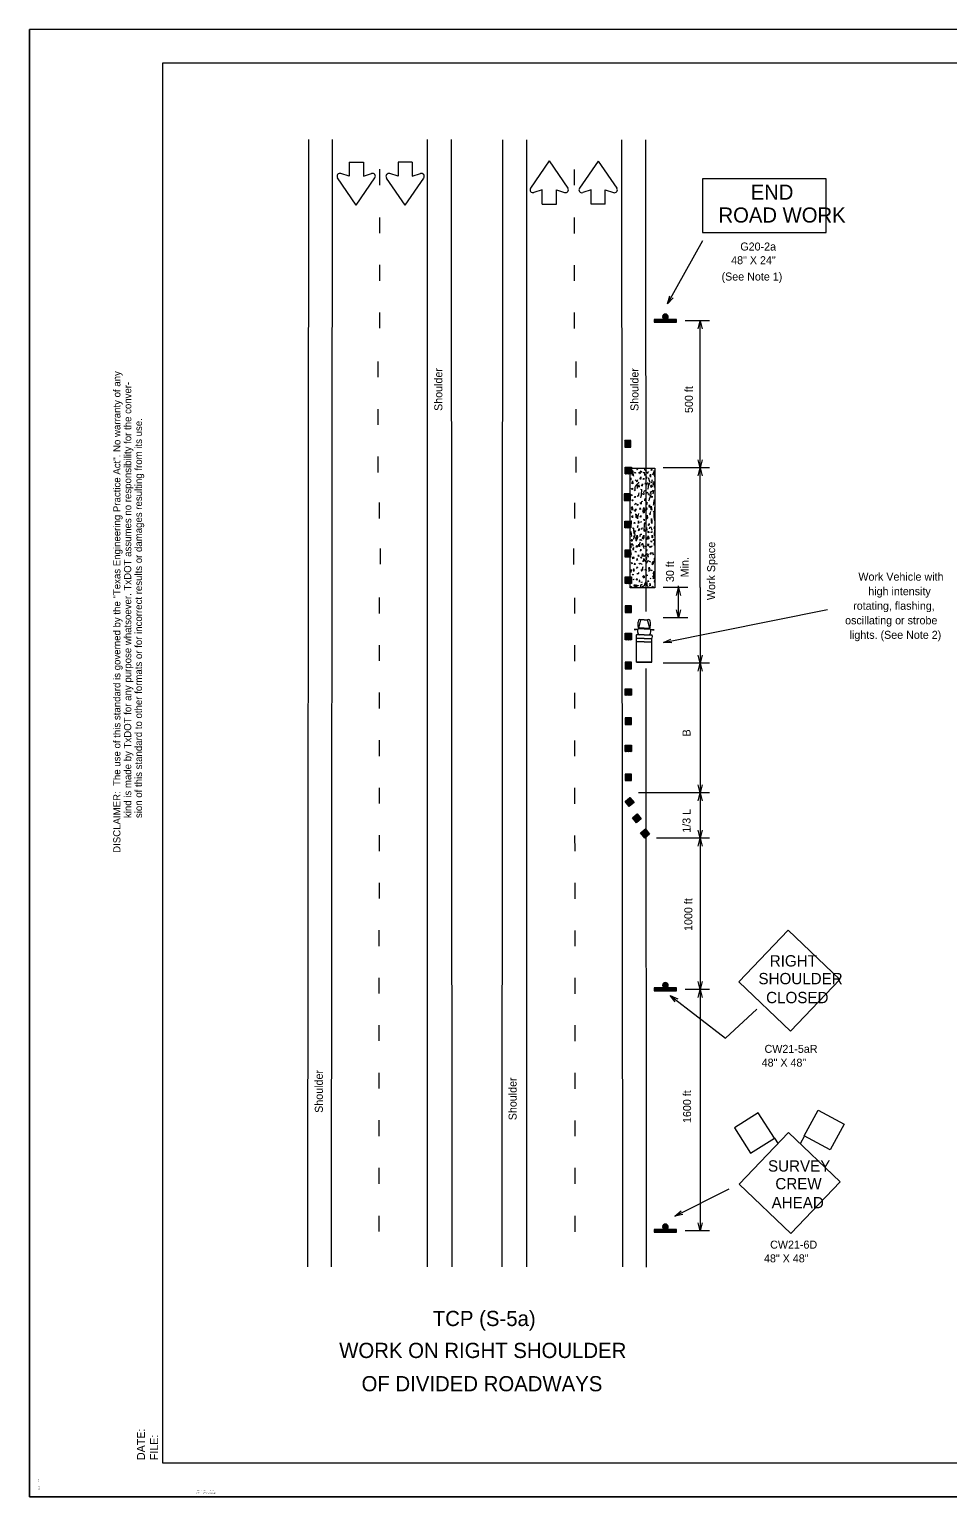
# Model space of a CAD drawing. Extents: x 0 to 29242, y 0 to 23092.
# Drawn here: x 0.23 to 14.03, y 0.24 to 22.24 of the extents above; entities that cross this region are included whole.
import ezdxf

# ---------------------------------------------------------------- set-up
doc = ezdxf.new("R2010")
doc.units = 0
for name, color, linetype in [('D_BATCH_PLOT', 7, 'Continuous'), ('D_SHEET_NUM_CODE', 7, 'Continuous'), ('D_SHEET_TXT_SUB_CODE', 7, 'Continuous'), ('Level 1', 7, 'Continuous')]:
    doc.layers.add(name, color=color, linetype=linetype)

msp = doc.modelspace()

# ---------------------------------------------------------------- linework, layer by layer
at = {"layer": 'D_BATCH_PLOT'}
msp.add_lwpolyline([(0.228, 0.241), (34.228, 0.241), (34.228, 22.241), (0.228, 22.241)], close=True, dxfattribs=at)
at = {"layer": 'Level 1'}
for p, q in [((0.228, 0.241), (0.228, 22.241)), ((34.228, 22.241), (0.228, 22.241)), ((4.399, 3.689), (4.413, 20.59)), ((4.755, 3.688), (4.769, 20.589)), ((6.195, 3.688), (6.195, 20.589)), ((6.565, 3.686), (6.551, 20.588)), ((7.31, 3.686), (7.324, 20.587)), ((7.68, 3.686), (7.68, 20.587)), ((9.12, 3.686), (9.106, 20.587)), ((9.468, 13.515), (9.462, 20.586)), ((5.018, 20.252), (5.232, 20.252)), ((5.018, 20.252), (5.018, 20.039)), ((5.232, 20.252), (5.232, 20.039)), ((5.965, 20.251), (5.751, 20.251)), ((5.751, 20.251), (5.751, 20.038)), ((5.965, 20.251), (5.965, 20.038)), ((8.017, 20.268), (7.737, 19.86)), ((8.017, 20.268), (8.297, 19.86)), ((8.75, 20.267), (8.47, 19.859)), ((8.75, 20.267), (9.029, 19.859)), ((5.018, 20.039), (4.894, 20.079)), ((5.232, 20.039), (5.356, 20.079)), ((5.751, 20.038), (5.627, 20.078)), ((5.965, 20.038), (6.089, 20.078)), ((5.125, 19.606), (4.845, 20.014)), ((5.125, 19.606), (5.405, 20.014)), ((5.858, 19.604), (5.578, 20.012)), ((5.858, 19.604), (6.138, 20.012)), ((7.91, 19.835), (7.786, 19.795)), ((7.91, 19.622), (7.91, 19.835)), ((8.124, 19.622), (8.124, 19.835)), ((8.124, 19.835), (8.248, 19.795)), ((8.643, 19.833), (8.519, 19.793)), ((8.643, 19.62), (8.643, 19.833)), ((8.857, 19.833), (8.98, 19.793)), ((8.857, 19.62), (8.857, 19.833)), ((7.91, 19.622), (8.124, 19.622)), ((8.857, 19.62), (8.643, 19.62)), ((9.791, 18.128), (10.318, 19.073)), ((9.747, 17.891), (9.589, 17.891)), ((9.589, 17.891), (9.589, 17.849)), ((9.589, 17.849), (9.923, 17.849)), ((9.923, 17.891), (9.768, 17.891)), ((9.923, 17.849), (9.923, 17.891)), ((10.42, 17.869), (10.054, 17.869)), ((10.248, 17.749), (10.278, 17.869)), ((10.278, 17.869), (10.308, 17.749)), ((10.278, 15.666), (10.278, 17.869)), ((9.197, 16.025), (9.21, 16.025)), ((9.206, 15.627), (9.218, 15.627)), ((10.419, 15.666), (9.723, 15.666)), ((10.278, 15.666), (10.248, 15.786)), ((10.248, 15.546), (10.278, 15.666)), ((10.308, 15.786), (10.278, 15.666)), ((10.278, 15.666), (10.308, 15.546)), ((10.278, 13.875), (10.278, 15.666)), ((9.189, 15.226), (9.201, 15.226)), ((9.197, 14.819), (9.21, 14.819)), ((9.197, 14.382), (9.21, 14.382)), ((9.206, 13.984), (9.218, 13.984)), ((10.096, 13.875), (9.723, 13.875)), ((9.925, 13.755), (9.955, 13.875)), ((9.955, 13.418), (9.955, 13.896)), ((9.955, 13.875), (9.985, 13.755)), ((10.278, 13.875), (10.278, 4.225)), ((9.206, 13.547), (9.218, 13.547)), ((9.728, 13.046), (12.188, 13.545)), ((9.955, 13.418), (9.925, 13.538)), ((9.985, 13.538), (9.955, 13.418)), ((9.346, 13.245), (9.29, 13.245)), ((9.346, 13.242), (9.29, 13.242)), ((9.319, 13.237), (9.29, 13.237)), ((9.357, 13.263), (9.391, 13.387)), ((9.44, 13.263), (9.357, 13.263)), ((9.44, 13.255), (9.357, 13.255)), ((9.44, 13.387), (9.391, 13.387)), ((9.44, 13.387), (9.489, 13.387)), ((9.44, 13.263), (9.523, 13.263)), ((9.44, 13.255), (9.523, 13.255)), ((9.523, 13.263), (9.489, 13.387)), ((9.535, 13.245), (9.59, 13.245)), ((9.535, 13.242), (9.59, 13.242)), ((9.562, 13.237), (9.59, 13.237)), ((10.096, 13.418), (9.723, 13.418)), ((9.206, 13.141), (9.218, 13.14)), ((9.44, 13.164), (9.325, 13.164)), ((9.325, 12.754), (9.325, 13.109)), ((9.44, 13.109), (9.325, 13.109)), ((9.44, 13.06), (9.325, 13.06)), ((9.44, 13.164), (9.555, 13.164)), ((9.44, 13.109), (9.555, 13.109)), ((9.44, 13.06), (9.555, 13.06)), ((9.555, 12.754), (9.555, 13.109)), ((10.278, 12.739), (10.248, 12.859)), ((10.308, 12.859), (10.278, 12.739)), ((9.206, 12.704), (9.218, 12.704)), ((9.555, 12.754), (9.325, 12.754)), ((9.325, 12.754), (9.555, 12.754)), ((9.476, 3.684), (9.469, 12.656)), ((10.419, 12.739), (9.723, 12.739)), ((10.248, 12.619), (10.278, 12.739)), ((10.278, 12.739), (10.308, 12.619)), ((9.206, 12.306), (9.218, 12.306)), ((9.206, 11.869), (9.218, 11.869)), ((9.206, 11.462), (9.218, 11.462)), ((9.206, 11.026), (9.218, 11.026)), ((10.419, 10.795), (9.354, 10.795)), ((10.278, 10.795), (10.248, 10.915)), ((10.248, 10.675), (10.278, 10.795)), ((10.308, 10.915), (10.278, 10.795)), ((10.278, 10.795), (10.308, 10.675)), ((9.219, 10.653), (9.21, 10.645)), ((9.327, 10.407), (9.318, 10.4)), ((9.452, 10.182), (9.442, 10.174)), ((10.278, 10.112), (10.248, 10.232)), ((10.308, 10.232), (10.278, 10.112)), ((10.419, 10.112), (9.626, 10.112)), ((10.248, 9.992), (10.278, 10.112)), ((10.278, 10.112), (10.308, 9.992)), ((10.278, 7.846), (10.248, 7.966)), ((10.308, 7.966), (10.278, 7.846)), ((9.746, 7.868), (9.588, 7.868)), ((9.588, 7.868), (9.588, 7.826)), ((9.588, 7.826), (9.922, 7.826)), ((9.922, 7.868), (9.768, 7.868)), ((9.829, 7.755), (10.657, 7.115)), ((9.922, 7.826), (9.922, 7.868)), ((10.419, 7.846), (10.053, 7.846)), ((10.248, 7.726), (10.278, 7.846)), ((10.278, 7.846), (10.308, 7.726)), ((10.657, 7.115), (11.128, 7.548)), ((11.39, 5.618), (11.448, 5.532)), ((11.841, 5.651), (11.775, 5.529)), ((9.898, 4.448), (10.713, 4.855)), ((9.746, 4.247), (9.588, 4.247)), ((9.588, 4.247), (9.588, 4.205)), ((9.588, 4.205), (9.922, 4.205)), ((9.922, 4.247), (9.768, 4.247)), ((9.922, 4.205), (9.922, 4.247)), ((10.419, 4.225), (10.053, 4.225)), ((10.278, 4.225), (10.248, 4.345)), ((10.308, 4.345), (10.278, 4.225)), ((34.228, 0.241), (0.228, 0.241))]:
    msp.add_line(p, q, dxfattribs=at)
for points in [[(2.228, 21.741), (33.728, 21.741), (33.728, 0.741), (2.228, 0.741)], [(10.312, 20), (10.312, 19.197), (12.164, 19.197), (12.164, 20)], [(9.148, 15.976), (9.241, 15.976), (9.241, 16.075), (9.148, 16.075)], [(9.157, 15.676), (9.25, 15.676), (9.25, 15.577), (9.157, 15.577)], [(9.231, 13.869), (9.231, 15.66), (9.601, 15.66), (9.601, 13.869)], [(9.14, 15.177), (9.233, 15.177), (9.233, 15.276), (9.14, 15.276)], [(9.148, 14.868), (9.241, 14.868), (9.241, 14.769), (9.148, 14.769)], [(9.148, 14.333), (9.241, 14.333), (9.241, 14.432), (9.148, 14.432)], [(9.157, 14.033), (9.25, 14.033), (9.25, 13.934), (9.157, 13.934)], [(9.157, 13.498), (9.25, 13.498), (9.25, 13.597), (9.157, 13.597)], [(9.157, 13.189), (9.25, 13.189), (9.25, 13.09), (9.157, 13.09)], [(9.157, 12.655), (9.25, 12.655), (9.25, 12.754), (9.157, 12.754)], [(9.157, 12.355), (9.25, 12.355), (9.25, 12.256), (9.157, 12.256)], [(9.157, 11.82), (9.25, 11.82), (9.25, 11.919), (9.157, 11.919)], [(9.157, 11.511), (9.25, 11.511), (9.25, 11.412), (9.157, 11.412)], [(9.157, 10.977), (9.25, 10.977), (9.25, 11.076), (9.157, 11.076)], [(9.288, 10.647), (9.217, 10.587), (9.153, 10.663), (9.225, 10.723)], [(9.396, 10.402), (9.325, 10.342), (9.262, 10.418), (9.333, 10.477)], [(9.521, 10.176), (9.45, 10.116), (9.386, 10.192), (9.457, 10.252)], [(11.631, 7.222), (12.371, 7.996), (11.599, 8.734), (10.859, 7.96)], [(11.032, 5.391), (11.39, 5.618), (11.149, 5.998), (10.791, 5.771)], [(12.226, 5.443), (11.838, 5.652), (12.045, 6.038), (12.434, 5.828)], [(11.636, 4.189), (12.376, 4.963), (11.604, 5.701), (10.864, 4.927)]]:
    msp.add_lwpolyline(points, close=True, dxfattribs=at)
for points in [[(5.479, 19.907), (5.48, 20.145)], [(8.395, 19.905), (8.395, 20.142)], [(5.48, 19.184), (5.48, 19.421)], [(8.395, 19.181), (8.395, 19.419)], [(5.479, 18.471), (5.48, 18.709)], [(8.395, 18.469), (8.395, 18.706)], [(9.876, 18.218), (9.791, 18.128), (9.824, 18.247)], [(5.479, 17.759), (5.479, 17.996)], [(8.396, 17.756), (8.396, 17.994)], [(9.655, 17.849), (9.589, 17.888)], [(9.64, 17.849), (9.589, 17.879)], [(9.625, 17.849), (9.589, 17.87)], [(9.61, 17.849), (9.589, 17.862)], [(9.595, 17.849), (9.589, 17.853)], [(9.67, 17.849), (9.598, 17.891)], [(9.685, 17.849), (9.613, 17.891)], [(9.7, 17.849), (9.628, 17.891)], [(9.715, 17.849), (9.643, 17.891)], [(9.73, 17.849), (9.658, 17.891)], [(9.745, 17.849), (9.673, 17.891)], [(9.76, 17.849), (9.688, 17.891)], [(9.775, 17.849), (9.703, 17.891)], [(9.781, 17.897), (9.716, 17.935)], [(9.774, 17.893), (9.716, 17.926)], [(9.787, 17.902), (9.717, 17.943)], [(9.835, 17.849), (9.718, 17.916)], [(9.79, 17.849), (9.718, 17.891)], [(9.792, 17.908), (9.72, 17.95)], [(9.796, 17.915), (9.724, 17.956)], [(9.82, 17.849), (9.727, 17.903)], [(9.798, 17.922), (9.729, 17.962)], [(9.805, 17.849), (9.733, 17.891)], [(9.799, 17.93), (9.736, 17.967)], [(9.798, 17.939), (9.744, 17.971)], [(9.794, 17.95), (9.755, 17.973)], [(9.85, 17.849), (9.777, 17.891)], [(9.865, 17.849), (9.792, 17.891)], [(9.88, 17.849), (9.807, 17.891)], [(9.894, 17.849), (9.822, 17.891)], [(9.91, 17.849), (9.837, 17.891)], [(9.923, 17.85), (9.852, 17.891)], [(9.923, 17.859), (9.867, 17.891)], [(9.923, 17.868), (9.882, 17.891)], [(9.923, 17.876), (9.897, 17.891)], [(9.923, 17.885), (9.912, 17.891)], [(5.455, 17.024), (5.456, 17.261)], [(8.419, 17.021), (8.419, 17.259)], [(5.455, 16.311), (5.455, 16.549)], [(8.42, 16.309), (8.42, 16.546)], [(9.148, 16.073), (9.152, 16.075)], [(9.148, 16.063), (9.171, 16.075)], [(9.148, 16.052), (9.189, 16.075)], [(9.148, 16.041), (9.208, 16.075)], [(9.148, 16.03), (9.227, 16.075)], [(9.148, 16.019), (9.241, 16.072)], [(9.148, 16.008), (9.241, 16.061)], [(9.148, 15.997), (9.241, 16.05)], [(9.148, 15.986), (9.241, 16.039)], [(9.151, 15.976), (9.241, 16.028)], [(9.17, 15.976), (9.241, 16.017)], [(9.189, 15.976), (9.241, 16.006)], [(9.208, 15.976), (9.241, 15.995)], [(9.227, 15.976), (9.241, 15.984)], [(5.454, 15.599), (5.454, 15.836)], [(8.421, 15.596), (8.42, 15.834)], [(9.157, 15.666), (9.25, 15.613)], [(9.157, 15.655), (9.25, 15.602)], [(9.157, 15.644), (9.25, 15.591)], [(9.157, 15.633), (9.25, 15.58)], [(9.157, 15.623), (9.236, 15.577)], [(9.16, 15.676), (9.25, 15.624)], [(9.178, 15.676), (9.25, 15.635)], [(9.197, 15.676), (9.25, 15.646)], [(9.217, 15.676), (9.25, 15.657)], [(9.232, 15.631), (9.239, 15.622), (9.241, 15.635), (9.241, 15.642), (9.237, 15.637)], [(9.235, 15.676), (9.25, 15.668)], [(9.328, 15.657), (9.328, 15.642), (9.332, 15.642), (9.333, 15.644), (9.335, 15.651), (9.343, 15.649), (9.345, 15.657)], [(9.356, 15.591), (9.37, 15.604), (9.374, 15.586), (9.377, 15.578), (9.386, 15.606), (9.394, 15.624), (9.397, 15.613), (9.401, 15.597)], [(9.441, 15.657), (9.446, 15.637), (9.448, 15.642), (9.455, 15.624), (9.459, 15.631), (9.463, 15.624), (9.472, 15.637)], [(9.542, 15.662), (9.542, 15.642), (9.546, 15.629), (9.551, 15.637), (9.557, 15.635), (9.56, 15.635), (9.563, 15.649)], [(9.569, 15.564), (9.579, 15.591), (9.587, 15.613), (9.59, 15.626), (9.59, 15.557), (9.592, 15.531)], [(9.157, 15.611), (9.217, 15.577)], [(9.157, 15.601), (9.198, 15.577)], [(9.157, 15.59), (9.179, 15.577)], [(9.157, 15.579), (9.16, 15.577)], [(9.231, 15.464), (9.232, 15.475), (9.235, 15.489), (9.235, 15.491), (9.237, 15.515), (9.239, 15.509), (9.239, 15.489), (9.244, 15.504), (9.246, 15.515)], [(9.251, 15.444), (9.262, 15.453), (9.266, 15.471), (9.269, 15.426), (9.257, 15.433), (9.251, 15.437)], [(9.254, 15.571), (9.26, 15.584), (9.26, 15.551)], [(9.282, 15.544), (9.278, 15.56), (9.276, 15.578), (9.276, 15.611), (9.276, 15.617), (9.262, 15.62)], [(9.29, 15.337), (9.296, 15.333), (9.302, 15.324), (9.305, 15.337), (9.305, 15.371), (9.31, 15.393), (9.316, 15.4), (9.352, 15.44), (9.352, 15.437), (9.364, 15.451)], [(9.292, 15.591), (9.303, 15.6), (9.307, 15.586), (9.296, 15.591)], [(9.305, 15.477), (9.314, 15.486), (9.325, 15.464), (9.337, 15.466), (9.343, 15.486)], [(9.33, 15.391), (9.332, 15.411), (9.336, 15.357)], [(9.35, 15.384), (9.359, 15.413), (9.364, 15.384), (9.359, 15.377), (9.352, 15.386)], [(9.381, 15.506), (9.388, 15.531), (9.39, 15.511), (9.383, 15.493), (9.379, 15.504), (9.377, 15.506)], [(9.4, 15.397), (9.413, 15.426), (9.411, 15.393), (9.403, 15.4)], [(9.428, 15.5), (9.433, 15.511), (9.433, 15.493), (9.426, 15.497), (9.426, 15.5)], [(9.43, 15.586), (9.441, 15.604), (9.446, 15.553)], [(9.453, 15.42), (9.458, 15.44), (9.465, 15.417), (9.467, 15.411), (9.474, 15.411), (9.48, 15.426), (9.482, 15.444), (9.494, 15.444), (9.498, 15.413), (9.496, 15.4)], [(9.471, 15.524), (9.475, 15.504), (9.478, 15.526), (9.475, 15.533)], [(9.482, 15.593), (9.485, 15.606), (9.487, 15.591), (9.489, 15.58), (9.498, 15.6), (9.505, 15.606), (9.509, 15.604)], [(9.493, 15.346), (9.498, 15.357), (9.502, 15.377), (9.511, 15.411), (9.52, 15.426), (9.527, 15.446), (9.521, 15.473), (9.509, 15.506), (9.502, 15.517)], [(9.527, 15.546), (9.536, 15.571), (9.534, 15.526), (9.527, 15.546)], [(9.54, 15.386), (9.545, 15.406), (9.551, 15.413), (9.557, 15.386), (9.545, 15.373), (9.542, 15.38)], [(9.547, 15.384), (9.541, 15.393), (9.545, 15.406), (9.551, 15.404), (9.556, 15.391), (9.545, 15.386)], [(9.549, 15.444), (9.559, 15.46), (9.561, 15.477), (9.563, 15.493)], [(9.577, 15.446), (9.584, 15.464), (9.583, 15.413), (9.578, 15.406), (9.576, 15.431), (9.578, 15.44)], [(9.601, 15.435), (9.589, 15.422), (9.587, 15.391), (9.593, 15.375), (9.599, 15.402)], [(9.14, 15.274), (9.143, 15.276)], [(9.14, 15.263), (9.162, 15.276)], [(9.14, 15.252), (9.181, 15.276)], [(9.14, 15.241), (9.2, 15.276)], [(9.14, 15.23), (9.219, 15.276)], [(9.14, 15.219), (9.232, 15.273)], [(9.14, 15.208), (9.232, 15.262)], [(9.14, 15.197), (9.232, 15.251)], [(9.14, 15.186), (9.232, 15.24)], [(9.142, 15.177), (9.232, 15.229)], [(9.161, 15.177), (9.232, 15.218)], [(9.18, 15.177), (9.233, 15.207)], [(9.199, 15.177), (9.233, 15.196)], [(9.218, 15.177), (9.232, 15.185)], [(9.245, 15.251), (9.247, 15.266), (9.251, 15.264), (9.26, 15.246)], [(9.253, 15.357), (9.262, 15.364), (9.264, 15.344), (9.254, 15.344), (9.251, 15.357)], [(9.26, 15.171), (9.266, 15.191), (9.269, 15.173), (9.263, 15.173), (9.26, 15.173)], [(9.296, 15.22), (9.303, 15.24), (9.305, 15.224), (9.296, 15.224)], [(9.339, 15.237), (9.348, 15.257), (9.354, 15.24), (9.359, 15.26), (9.361, 15.271), (9.365, 15.293)], [(9.384, 15.346), (9.399, 15.34), (9.399, 15.313), (9.395, 15.291), (9.395, 15.251), (9.391, 15.237), (9.385, 15.219)], [(9.411, 15.271), (9.421, 15.284), (9.424, 15.273), (9.439, 15.273), (9.438, 15.284), (9.435, 15.3), (9.442, 15.32), (9.462, 15.331)], [(9.456, 15.2), (9.458, 15.213), (9.462, 15.179), (9.449, 15.171), (9.45, 15.191), (9.458, 15.204)], [(9.475, 15.284), (9.48, 15.3), (9.487, 15.297), (9.483, 15.284), (9.477, 15.291)], [(9.501, 15.266), (9.507, 15.28), (9.515, 15.253)], [(9.507, 15.173), (9.51, 15.173), (9.52, 15.193), (9.521, 15.2), (9.532, 15.239), (9.54, 15.251), (9.542, 15.273), (9.536, 15.306), (9.549, 15.311), (9.566, 15.32), (9.576, 15.333)], [(9.549, 15.226), (9.558, 15.24), (9.561, 15.224), (9.551, 15.226)], [(9.57, 15.277), (9.577, 15.291), (9.581, 15.313), (9.59, 15.333)], [(9.574, 15.111), (9.578, 15.106), (9.586, 15.126), (9.586, 15.144), (9.59, 15.171), (9.593, 15.191)], [(5.476, 14.909), (5.476, 15.146)], [(8.399, 14.906), (8.398, 15.144)], [(9.232, 15.024), (9.237, 15.01), (9.239, 14.995), (9.242, 15.004), (9.243, 14.997), (9.241, 14.982), (9.237, 14.995), (9.233, 14.997), (9.232, 14.988)], [(9.251, 15.066), (9.26, 15.086), (9.265, 15.059), (9.264, 15.031), (9.249, 15.059)], [(9.253, 15.057), (9.258, 15.066), (9.26, 15.051), (9.258, 15.057), (9.254, 15.059)], [(9.293, 15.113), (9.305, 15.12), (9.309, 15.126), (9.31, 15.131), (9.312, 15.139), (9.314, 15.137), (9.316, 15.12)], [(9.294, 15.026), (9.296, 15.037), (9.299, 15.033), (9.303, 15.017), (9.305, 15.013), (9.314, 15.051), (9.319, 15.033)], [(9.303, 14.97), (9.309, 14.973), (9.317, 14.97), (9.319, 14.959), (9.314, 14.953), (9.314, 14.926), (9.323, 14.919), (9.328, 14.94), (9.34, 14.964)], [(9.335, 15.106), (9.343, 15.124), (9.343, 15.106), (9.339, 15.1), (9.337, 15.111)], [(9.339, 14.944), (9.34, 14.904), (9.358, 14.984)], [(9.375, 15.044), (9.381, 15.066), (9.383, 15.044), (9.375, 15.046)], [(9.379, 15.137), (9.383, 15.146), (9.386, 15.137), (9.391, 15.12), (9.397, 15.133), (9.401, 15.151), (9.406, 15.164), (9.419, 15.166)], [(9.42, 15.011), (9.424, 15.033), (9.435, 15.073), (9.444, 15.031), (9.44, 14.991), (9.42, 14.993)], [(9.43, 15.017), (9.433, 15.033), (9.433, 15.037), (9.437, 15.026), (9.435, 15.006), (9.424, 15.01), (9.43, 15.024)], [(9.465, 15.046), (9.473, 15.071), (9.477, 15.051), (9.468, 15.037)], [(9.468, 15.137), (9.471, 15.133), (9.482, 15.117), (9.485, 15.137), (9.485, 15.153), (9.48, 15.144), (9.474, 15.144), (9.466, 15.146)], [(9.516, 15.097), (9.52, 15.113), (9.521, 15.1), (9.521, 15.073), (9.515, 15.091)], [(9.516, 14.973), (9.52, 14.977), (9.527, 14.964), (9.529, 14.977), (9.536, 14.991), (9.541, 15.011)], [(9.541, 15.057), (9.545, 15.091), (9.551, 15.059), (9.554, 15.033), (9.54, 15.051)], [(9.576, 15.006), (9.584, 15.017), (9.586, 14.993), (9.586, 14.964), (9.586, 14.937), (9.588, 14.904), (9.592, 14.873)], [(9.601, 15.055), (9.598, 15.077), (9.594, 15.062), (9.592, 15.042), (9.592, 15.017), (9.593, 14.988), (9.594, 14.951)], [(9.148, 14.858), (9.241, 14.805)], [(9.148, 14.847), (9.241, 14.794)], [(9.148, 14.836), (9.241, 14.783)], [(9.148, 14.825), (9.241, 14.772)], [(9.148, 14.814), (9.227, 14.769)], [(9.148, 14.803), (9.208, 14.769)], [(9.148, 14.792), (9.189, 14.769)], [(9.148, 14.781), (9.171, 14.769)], [(9.148, 14.77), (9.152, 14.769)], [(9.151, 14.868), (9.241, 14.816)], [(9.17, 14.868), (9.241, 14.827)], [(9.189, 14.868), (9.241, 14.837)], [(9.208, 14.868), (9.241, 14.848)], [(9.227, 14.868), (9.241, 14.859)], [(9.239, 14.83), (9.242, 14.824), (9.245, 14.817), (9.248, 14.826), (9.249, 14.853), (9.249, 14.871), (9.256, 14.871), (9.257, 14.873)], [(9.257, 14.931), (9.262, 14.951), (9.262, 14.917), (9.256, 14.937)], [(9.267, 14.757), (9.272, 14.771), (9.278, 14.759), (9.278, 14.746), (9.28, 14.746), (9.28, 14.733), (9.278, 14.719), (9.287, 14.724), (9.293, 14.731), (9.299, 14.724), (9.312, 14.719)], [(9.291, 14.83), (9.296, 14.853), (9.298, 14.83), (9.292, 14.837)], [(9.335, 14.779), (9.341, 14.771), (9.345, 14.777), (9.349, 14.797), (9.348, 14.804), (9.336, 14.786)], [(9.352, 14.839), (9.355, 14.873), (9.358, 14.839), (9.345, 14.837)], [(9.355, 14.724), (9.362, 14.755), (9.365, 14.728), (9.36, 14.731)], [(9.381, 14.931), (9.388, 14.953), (9.39, 14.926), (9.379, 14.931)], [(9.388, 14.851), (9.392, 14.864), (9.395, 14.851), (9.385, 14.853)], [(9.388, 14.751), (9.401, 14.751), (9.408, 14.751), (9.41, 14.766), (9.415, 14.764)], [(9.429, 14.891), (9.438, 14.897), (9.441, 14.871)], [(9.44, 14.724), (9.448, 14.713), (9.449, 14.737), (9.444, 14.737), (9.441, 14.719), (9.444, 14.826), (9.45, 14.846), (9.453, 14.824), (9.444, 14.826)], [(9.468, 14.751), (9.476, 14.771), (9.478, 14.726), (9.471, 14.751)], [(9.473, 14.919), (9.484, 14.959), (9.489, 14.911), (9.474, 14.899), (9.473, 14.926)], [(9.501, 14.804), (9.507, 14.813), (9.514, 14.83), (9.514, 14.811), (9.504, 14.804), (9.5, 14.813)], [(9.518, 14.751), (9.524, 14.773), (9.527, 14.779), (9.536, 14.786), (9.545, 14.764), (9.548, 14.753), (9.554, 14.739), (9.56, 14.739)], [(9.548, 14.871), (9.55, 14.906), (9.554, 14.873), (9.556, 14.833), (9.547, 14.853), (9.554, 14.879)], [(9.601, 14.799), (9.587, 14.779), (9.585, 14.759), (9.59, 14.764), (9.599, 14.777), (9.597, 14.757), (9.596, 14.737), (9.592, 14.693), (9.59, 14.67), (9.593, 14.657), (9.594, 14.646), (9.596, 14.684), (9.596, 14.699)], [(9.231, 14.47), (9.237, 14.461), (9.239, 14.502), (9.246, 14.47), (9.244, 14.495), (9.241, 14.53), (9.233, 14.497), (9.232, 14.481)], [(9.234, 14.719), (9.24, 14.706), (9.245, 14.673), (9.248, 14.644), (9.246, 14.63)], [(9.251, 14.571), (9.256, 14.597), (9.258, 14.573), (9.251, 14.564)], [(9.254, 14.51), (9.26, 14.53), (9.267, 14.513), (9.267, 14.493)], [(9.278, 14.646), (9.282, 14.626), (9.281, 14.604), (9.281, 14.599), (9.291, 14.619), (9.299, 14.65), (9.311, 14.666)], [(9.285, 14.693), (9.292, 14.711), (9.296, 14.673), (9.285, 14.693)], [(9.314, 14.61), (9.323, 14.639), (9.332, 14.657), (9.341, 14.624), (9.329, 14.59), (9.31, 14.566)], [(9.314, 14.597), (9.32, 14.61), (9.328, 14.637), (9.332, 14.63), (9.334, 14.619), (9.334, 14.613), (9.321, 14.599), (9.318, 14.593), (9.312, 14.586)], [(9.354, 14.488), (9.361, 14.524), (9.367, 14.502), (9.367, 14.484), (9.373, 14.517), (9.374, 14.535), (9.385, 14.555)], [(9.372, 14.646), (9.379, 14.639), (9.385, 14.67), (9.397, 14.67), (9.404, 14.67)], [(9.374, 14.579), (9.384, 14.593), (9.395, 14.59), (9.4, 14.579)], [(9.399, 14.506), (9.41, 14.526), (9.415, 14.539), (9.42, 14.517), (9.424, 14.493), (9.428, 14.477), (9.435, 14.457)], [(9.426, 14.639), (9.432, 14.659), (9.435, 14.619), (9.419, 14.597), (9.415, 14.61), (9.428, 14.653)], [(9.422, 14.617), (9.426, 14.633), (9.426, 14.637), (9.428, 14.637), (9.429, 14.626), (9.429, 14.624), (9.426, 14.626)], [(9.495, 14.624), (9.501, 14.646), (9.507, 14.619), (9.51, 14.604), (9.483, 14.593), (9.473, 14.597), (9.491, 14.619)], [(9.487, 14.599), (9.492, 14.613), (9.498, 14.619), (9.498, 14.619), (9.502, 14.617)], [(9.495, 14.51), (9.504, 14.526), (9.503, 14.504), (9.5, 14.49), (9.492, 14.506), (9.493, 14.517)], [(9.498, 14.704), (9.505, 14.717), (9.507, 14.693), (9.498, 14.697), (9.501, 14.717)], [(9.539, 14.557), (9.547, 14.571), (9.55, 14.553), (9.543, 14.559)], [(9.545, 14.693), (9.549, 14.711), (9.557, 14.697)], [(9.557, 14.633), (9.561, 14.657), (9.563, 14.639), (9.563, 14.619), (9.55, 14.63)], [(9.574, 14.579), (9.583, 14.599), (9.588, 14.573), (9.592, 14.571), (9.593, 14.539), (9.584, 14.533), (9.588, 14.504)], [(5.489, 14.221), (5.489, 14.459)], [(8.386, 14.219), (8.386, 14.456)], [(9.148, 14.43), (9.152, 14.432)], [(9.148, 14.42), (9.171, 14.432)], [(9.148, 14.409), (9.189, 14.432)], [(9.148, 14.398), (9.208, 14.432)], [(9.148, 14.387), (9.227, 14.432)], [(9.148, 14.376), (9.241, 14.429)], [(9.148, 14.365), (9.241, 14.418)], [(9.148, 14.354), (9.241, 14.407)], [(9.148, 14.343), (9.241, 14.396)], [(9.151, 14.333), (9.241, 14.385)], [(9.17, 14.333), (9.241, 14.374)], [(9.189, 14.333), (9.241, 14.363)], [(9.208, 14.333), (9.241, 14.352)], [(9.227, 14.333), (9.241, 14.341)], [(9.237, 14.377), (9.242, 14.399), (9.245, 14.366), (9.237, 14.377)], [(9.26, 14.33), (9.264, 14.317), (9.267, 14.304), (9.272, 14.324), (9.275, 14.333), (9.283, 14.319), (9.293, 14.317)], [(9.275, 14.433), (9.276, 14.444), (9.278, 14.437), (9.281, 14.433), (9.283, 14.47), (9.272, 14.464), (9.271, 14.459), (9.271, 14.444), (9.271, 14.439)], [(9.307, 14.404), (9.31, 14.417), (9.323, 14.406)], [(9.32, 14.477), (9.329, 14.506), (9.334, 14.49), (9.334, 14.477), (9.325, 14.477)], [(9.331, 14.277), (9.332, 14.308), (9.336, 14.295), (9.338, 14.281), (9.331, 14.281)], [(9.35, 14.344), (9.355, 14.364), (9.357, 14.337), (9.348, 14.346)], [(9.383, 14.419), (9.39, 14.446), (9.394, 14.426), (9.385, 14.43)], [(9.388, 14.317), (9.393, 14.333), (9.397, 14.31), (9.388, 14.313)], [(9.409, 14.353), (9.413, 14.379), (9.421, 14.377), (9.424, 14.357), (9.413, 14.333), (9.411, 14.344), (9.409, 14.353)], [(9.415, 14.353), (9.417, 14.364), (9.417, 14.357), (9.417, 14.35), (9.412, 14.353)], [(9.419, 14.264), (9.426, 14.277), (9.428, 14.273), (9.435, 14.29), (9.435, 14.306), (9.441, 14.297), (9.444, 14.277), (9.44, 14.264), (9.429, 14.266)], [(9.446, 14.337), (9.453, 14.364), (9.475, 14.366), (9.487, 14.384), (9.496, 14.366), (9.502, 14.364)], [(9.449, 14.486), (9.456, 14.504), (9.465, 14.497), (9.469, 14.484)], [(9.469, 14.299), (9.475, 14.286), (9.48, 14.317), (9.478, 14.319), (9.469, 14.317)], [(9.472, 14.424), (9.477, 14.444), (9.474, 14.415), (9.472, 14.421), (9.472, 14.424)], [(9.492, 14.346), (9.495, 14.357), (9.5, 14.326), (9.5, 14.33), (9.493, 14.344)], [(9.511, 14.484), (9.515, 14.486), (9.522, 14.477), (9.525, 14.473), (9.529, 14.486), (9.531, 14.493), (9.538, 14.486), (9.542, 14.479), (9.549, 14.484), (9.552, 14.497), (9.554, 14.493), (9.556, 14.486)], [(9.53, 14.375), (9.537, 14.397), (9.533, 14.368), (9.527, 14.375)], [(9.558, 14.384), (9.563, 14.397), (9.567, 14.391), (9.57, 14.377), (9.576, 14.364), (9.585, 14.373)], [(9.6, 14.301), (9.596, 14.31), (9.59, 14.297), (9.589, 14.268), (9.59, 14.261), (9.593, 14.268), (9.596, 14.255), (9.599, 14.244)], [(9.236, 14.124), (9.244, 14.144), (9.247, 14.13), (9.239, 14.097), (9.238, 14.11)], [(9.247, 14.237), (9.253, 14.246), (9.26, 14.226), (9.248, 14.239)], [(9.294, 14.126), (9.287, 14.146), (9.28, 14.146), (9.275, 14.137), (9.274, 14.126), (9.283, 14.117), (9.287, 14.119)], [(9.298, 14.237), (9.303, 14.219), (9.291, 14.219), (9.302, 14.239)], [(9.329, 14.159), (9.336, 14.184), (9.341, 14.17), (9.329, 14.166)], [(9.331, 14.084), (9.336, 14.084), (9.346, 14.079), (9.356, 14.084), (9.363, 14.097)], [(9.366, 14.224), (9.373, 14.237), (9.383, 14.233), (9.397, 14.23), (9.408, 14.219)], [(9.392, 14.144), (9.395, 14.139), (9.399, 14.124), (9.406, 14.124), (9.412, 14.153), (9.424, 14.19)], [(9.406, 14.144), (9.417, 14.139), (9.426, 14.146)], [(9.451, 14.137), (9.458, 14.144), (9.468, 14.137), (9.471, 14.13), (9.473, 14.144)], [(9.456, 14.273), (9.465, 14.257), (9.474, 14.239), (9.487, 14.259), (9.496, 14.277), (9.515, 14.266), (9.533, 14.259)], [(9.509, 14.144), (9.515, 14.177), (9.522, 14.126), (9.503, 14.113)], [(9.548, 14.13), (9.549, 14.139), (9.552, 14.124), (9.545, 14.133)], [(9.557, 14.23), (9.561, 14.212), (9.567, 14.23), (9.569, 14.246), (9.574, 14.226), (9.577, 14.226), (9.579, 14.257), (9.567, 14.259), (9.558, 14.246), (9.557, 14.233)], [(9.56, 14.23), (9.568, 14.246), (9.576, 14.25)], [(9.569, 14.09), (9.581, 14.077), (9.584, 14.059), (9.59, 14.093), (9.588, 14.106), (9.579, 14.106), (9.577, 14.104), (9.572, 14.097)], [(9.157, 14.023), (9.25, 13.97)], [(9.157, 14.012), (9.25, 13.959)], [(9.157, 14.001), (9.25, 13.948)], [(9.157, 13.99), (9.25, 13.937)], [(9.157, 13.98), (9.236, 13.934)], [(9.157, 13.968), (9.217, 13.934)], [(9.157, 13.958), (9.198, 13.934)], [(9.157, 13.947), (9.179, 13.934)], [(9.157, 13.936), (9.16, 13.934)], [(9.16, 14.033), (9.25, 13.981)], [(9.178, 14.033), (9.25, 13.992)], [(9.197, 14.033), (9.25, 14.003)], [(9.217, 14.033), (9.25, 14.014)], [(9.235, 14.033), (9.25, 14.025)], [(9.235, 13.89), (9.245, 13.89), (9.249, 13.886), (9.251, 13.884)], [(9.236, 13.999), (9.236, 13.979), (9.246, 13.992), (9.246, 14.024), (9.238, 14.013)], [(9.264, 14.059), (9.273, 14.072), (9.275, 14.064), (9.264, 14.057)], [(9.275, 13.992), (9.282, 13.999), (9.287, 13.992), (9.289, 13.992)], [(9.287, 13.892), (9.292, 13.917), (9.301, 13.89), (9.291, 13.892)], [(9.308, 13.875), (9.311, 13.884), (9.314, 13.908), (9.317, 13.917), (9.324, 13.904), (9.323, 13.897), (9.323, 13.89), (9.328, 13.888), (9.326, 13.877)], [(9.323, 13.992), (9.328, 14.006), (9.334, 13.99), (9.33, 13.977), (9.325, 13.992), (9.326, 13.999)], [(9.341, 13.897), (9.349, 13.906), (9.356, 13.897)], [(9.361, 13.963), (9.37, 13.963), (9.372, 13.97), (9.372, 13.979), (9.366, 13.984), (9.364, 13.979)], [(9.381, 13.87), (9.387, 13.895), (9.391, 13.901), (9.39, 13.904), (9.401, 13.917), (9.416, 13.924)], [(9.393, 13.946), (9.4, 13.959), (9.408, 13.953)], [(9.406, 13.89), (9.422, 13.89), (9.429, 13.904), (9.44, 13.892), (9.446, 13.904), (9.453, 13.939), (9.464, 13.959)], [(9.419, 14.026), (9.426, 14.044), (9.435, 14.052), (9.437, 14.044), (9.438, 14.019), (9.426, 14.019)], [(9.426, 14.03), (9.431, 14.044), (9.435, 14.037), (9.428, 14.032)], [(9.462, 13.897), (9.466, 13.899), (9.471, 13.892)], [(9.474, 14.052), (9.483, 14.064), (9.484, 14.05), (9.475, 14.057)], [(9.5, 13.875), (9.497, 13.884), (9.492, 13.89), (9.486, 13.908), (9.484, 13.93), (9.484, 13.948)], [(9.493, 13.973), (9.501, 13.979), (9.505, 13.959), (9.494, 13.973)], [(9.518, 13.917), (9.527, 13.933), (9.53, 13.897), (9.512, 13.897)], [(9.54, 13.997), (9.536, 14.01), (9.54, 14.017)], [(9.554, 13.884), (9.559, 13.89), (9.567, 13.879), (9.577, 13.892)], [(9.568, 14.026), (9.578, 14.052), (9.581, 14.019), (9.581, 14.004), (9.568, 14.013)], [(9.578, 14.026), (9.575, 14.032), (9.575, 14.026)], [(9.601, 13.977), (9.59, 13.973), (9.588, 13.957), (9.595, 13.953), (9.595, 13.963)], [(5.475, 13.484), (5.475, 13.721)], [(8.4, 13.481), (8.399, 13.719)], [(9.157, 13.596), (9.16, 13.598)], [(9.157, 13.585), (9.179, 13.597)], [(9.157, 13.574), (9.198, 13.597)], [(9.157, 13.563), (9.217, 13.597)], [(9.157, 13.552), (9.236, 13.597)], [(9.157, 13.541), (9.25, 13.594)], [(9.157, 13.53), (9.25, 13.583)], [(9.157, 13.519), (9.25, 13.572)], [(9.157, 13.508), (9.25, 13.561)], [(9.16, 13.498), (9.25, 13.551)], [(9.178, 13.498), (9.25, 13.54)], [(9.197, 13.498), (9.25, 13.529)], [(9.217, 13.498), (9.25, 13.518)], [(9.235, 13.498), (9.25, 13.507)], [(5.475, 12.771), (5.475, 13.009)], [(8.4, 12.769), (8.4, 13.006)], [(9.157, 13.18), (9.25, 13.126)], [(9.157, 13.169), (9.25, 13.115)], [(9.157, 13.158), (9.25, 13.104)], [(9.157, 13.147), (9.25, 13.093)], [(9.157, 13.136), (9.236, 13.09)], [(9.157, 13.125), (9.217, 13.09)], [(9.157, 13.114), (9.198, 13.09)], [(9.157, 13.103), (9.179, 13.09)], [(9.157, 13.092), (9.16, 13.09)], [(9.16, 13.189), (9.25, 13.137)], [(9.178, 13.189), (9.25, 13.148)], [(9.197, 13.189), (9.25, 13.159)], [(9.217, 13.189), (9.25, 13.17)], [(9.235, 13.189), (9.25, 13.181)], [(9.852, 13.041), (9.728, 13.046), (9.84, 13.099)], [(9.157, 12.752), (9.16, 12.754)], [(9.157, 12.741), (9.179, 12.754)], [(9.157, 12.73), (9.198, 12.754)], [(9.157, 12.719), (9.217, 12.754)], [(9.157, 12.708), (9.236, 12.754)], [(9.157, 12.697), (9.25, 12.751)], [(9.157, 12.686), (9.25, 12.74)], [(9.157, 12.676), (9.25, 12.729)], [(9.157, 12.665), (9.25, 12.718)], [(9.16, 12.655), (9.25, 12.707)], [(9.178, 12.655), (9.25, 12.696)], [(9.197, 12.655), (9.25, 12.685)], [(9.217, 12.655), (9.25, 12.674)], [(9.235, 12.655), (9.25, 12.663)], [(9.157, 12.345), (9.25, 12.292)], [(9.157, 12.334), (9.25, 12.281)], [(9.157, 12.323), (9.25, 12.27)], [(9.16, 12.355), (9.25, 12.302)], [(9.178, 12.355), (9.25, 12.313)], [(9.197, 12.355), (9.25, 12.324)], [(9.217, 12.355), (9.25, 12.335)], [(9.235, 12.355), (9.25, 12.346)], [(5.474, 12.059), (5.474, 12.296)], [(8.401, 12.056), (8.401, 12.294)], [(9.157, 12.312), (9.25, 12.259)], [(9.157, 12.301), (9.236, 12.256)], [(9.157, 12.29), (9.217, 12.256)], [(9.157, 12.279), (9.198, 12.256)], [(9.157, 12.268), (9.179, 12.256)], [(9.157, 12.257), (9.16, 12.255)], [(9.157, 11.917), (9.16, 11.919)], [(9.157, 11.907), (9.179, 11.919)], [(9.157, 11.896), (9.198, 11.919)], [(9.157, 11.885), (9.217, 11.919)], [(9.157, 11.874), (9.236, 11.919)], [(9.157, 11.863), (9.25, 11.916)], [(9.157, 11.852), (9.25, 11.905)], [(9.157, 11.841), (9.25, 11.894)], [(9.157, 11.83), (9.25, 11.883)], [(9.16, 11.82), (9.25, 11.872)], [(9.178, 11.82), (9.25, 11.861)], [(9.197, 11.82), (9.25, 11.85)], [(9.217, 11.82), (9.25, 11.839)], [(9.235, 11.82), (9.25, 11.828)], [(5.473, 11.346), (5.474, 11.584)], [(8.401, 11.344), (8.401, 11.581)], [(9.157, 11.502), (9.25, 11.448)], [(9.157, 11.491), (9.25, 11.437)], [(9.157, 11.48), (9.25, 11.426)], [(9.157, 11.469), (9.25, 11.415)], [(9.157, 11.458), (9.236, 11.412)], [(9.157, 11.447), (9.217, 11.412)], [(9.16, 11.511), (9.25, 11.459)], [(9.178, 11.511), (9.25, 11.47)], [(9.197, 11.511), (9.25, 11.481)], [(9.217, 11.511), (9.25, 11.492)], [(9.235, 11.511), (9.25, 11.503)], [(9.157, 11.436), (9.198, 11.412)], [(9.157, 11.425), (9.179, 11.412)], [(9.157, 11.414), (9.16, 11.412)], [(9.157, 11.074), (9.16, 11.076)], [(9.157, 11.063), (9.179, 11.076)], [(9.157, 11.052), (9.198, 11.076)], [(9.157, 11.041), (9.217, 11.076)], [(9.157, 11.03), (9.236, 11.076)], [(9.157, 11.019), (9.25, 11.073)], [(9.157, 11.008), (9.25, 11.062)], [(9.157, 10.997), (9.25, 11.051)], [(9.157, 10.986), (9.25, 11.04)], [(9.16, 10.977), (9.25, 11.029)], [(9.178, 10.977), (9.25, 11.018)], [(9.197, 10.977), (9.25, 11.007)], [(5.473, 10.634), (5.473, 10.871)], [(8.402, 10.631), (8.402, 10.869)], [(9.217, 10.977), (9.25, 10.996)], [(9.235, 10.977), (9.25, 10.985)], [(9.261, 10.68), (9.155, 10.661)], [(9.268, 10.671), (9.162, 10.653)], [(9.254, 10.688), (9.164, 10.672)], [(9.275, 10.663), (9.17, 10.644)], [(9.282, 10.654), (9.177, 10.636)], [(9.247, 10.696), (9.178, 10.684)], [(9.286, 10.645), (9.184, 10.627)], [(9.272, 10.633), (9.191, 10.619)], [(9.24, 10.705), (9.193, 10.696)], [(9.257, 10.621), (9.198, 10.61)], [(9.243, 10.609), (9.205, 10.602)], [(9.233, 10.713), (9.208, 10.709)], [(9.228, 10.597), (9.212, 10.594)], [(9.226, 10.721), (9.222, 10.721)], [(9.369, 10.434), (9.264, 10.415)], [(9.376, 10.426), (9.271, 10.407)], [(9.362, 10.442), (9.272, 10.427)], [(9.383, 10.417), (9.278, 10.399)], [(9.39, 10.409), (9.285, 10.39)], [(9.355, 10.451), (9.287, 10.439)], [(9.394, 10.4), (9.292, 10.382)], [(9.38, 10.388), (9.299, 10.373)], [(9.348, 10.459), (9.301, 10.451)], [(9.365, 10.375), (9.306, 10.365)], [(9.351, 10.363), (9.313, 10.357)], [(9.341, 10.468), (9.316, 10.463)], [(9.336, 10.351), (9.32, 10.348)], [(9.334, 10.476), (9.33, 10.475)], [(5.472, 9.921), (5.472, 10.159)], [(8.403, 9.919), (8.402, 10.156)], [(9.493, 10.209), (9.388, 10.19)], [(9.501, 10.2), (9.395, 10.182)], [(9.486, 10.217), (9.396, 10.201)], [(9.508, 10.192), (9.402, 10.173)], [(9.515, 10.183), (9.409, 10.165)], [(9.479, 10.226), (9.411, 10.213)], [(9.519, 10.174), (9.416, 10.156)], [(9.504, 10.162), (9.423, 10.148)], [(9.472, 10.234), (9.426, 10.226)], [(9.49, 10.15), (9.43, 10.14)], [(9.475, 10.138), (9.437, 10.131)], [(9.465, 10.242), (9.44, 10.238)], [(9.461, 10.126), (9.444, 10.123)], [(9.458, 10.251), (9.454, 10.25)], [(5.472, 9.209), (5.472, 9.446)], [(8.403, 9.206), (8.403, 9.444)], [(5.471, 8.496), (5.471, 8.734)], [(8.404, 8.494), (8.403, 8.731)], [(5.471, 7.784), (5.471, 8.021)], [(8.404, 7.781), (8.404, 8.019)], [(9.792, 7.885), (9.72, 7.927)], [(9.795, 7.892), (9.724, 7.933)], [(9.797, 7.899), (9.729, 7.939)], [(9.798, 7.907), (9.735, 7.944)], [(9.798, 7.916), (9.743, 7.947)], [(9.794, 7.927), (9.755, 7.95)], [(9.655, 7.826), (9.588, 7.864)], [(9.64, 7.826), (9.588, 7.856)], [(9.625, 7.826), (9.588, 7.847)], [(9.61, 7.826), (9.588, 7.838)], [(9.595, 7.826), (9.588, 7.83)], [(9.67, 7.826), (9.597, 7.868)], [(9.685, 7.826), (9.612, 7.868)], [(9.7, 7.826), (9.627, 7.868)], [(9.715, 7.826), (9.642, 7.868)], [(9.729, 7.826), (9.657, 7.868)], [(9.744, 7.826), (9.672, 7.868)], [(9.759, 7.826), (9.687, 7.868)], [(9.774, 7.826), (9.702, 7.868)], [(9.781, 7.874), (9.715, 7.912)], [(9.773, 7.87), (9.715, 7.903)], [(9.787, 7.879), (9.717, 7.92)], [(9.789, 7.826), (9.717, 7.868)], [(9.834, 7.826), (9.718, 7.893)], [(9.819, 7.826), (9.726, 7.88)], [(9.804, 7.826), (9.732, 7.868)], [(9.849, 7.826), (9.777, 7.868)], [(9.864, 7.826), (9.792, 7.868)], [(9.879, 7.826), (9.807, 7.868)], [(9.894, 7.826), (9.822, 7.868)], [(9.906, 7.658), (9.829, 7.755), (9.942, 7.705)], [(9.909, 7.826), (9.837, 7.868)], [(9.922, 7.827), (9.852, 7.868)], [(9.922, 7.836), (9.867, 7.868)], [(9.922, 7.844), (9.882, 7.868)], [(9.922, 7.853), (9.897, 7.868)], [(9.922, 7.862), (9.912, 7.868)], [(5.471, 7.076), (5.471, 7.313)], [(8.404, 7.073), (8.404, 7.311)], [(5.469, 6.359), (5.47, 6.596)], [(8.405, 6.356), (8.405, 6.594)], [(5.469, 5.646), (5.469, 5.884)], [(8.406, 5.644), (8.406, 5.881)], [(5.468, 4.934), (5.468, 5.171)], [(8.407, 4.931), (8.406, 5.169)], [(5.468, 4.215), (5.468, 4.453)], [(8.407, 4.213), (8.407, 4.451)], [(10.019, 4.474), (9.898, 4.448), (9.992, 4.528)], [(9.655, 4.205), (9.588, 4.244)], [(9.64, 4.205), (9.588, 4.235)], [(9.625, 4.205), (9.588, 4.226)], [(9.61, 4.205), (9.588, 4.218)], [(9.595, 4.205), (9.588, 4.209)], [(9.67, 4.205), (9.597, 4.247)], [(9.685, 4.205), (9.612, 4.247)], [(9.7, 4.205), (9.627, 4.247)], [(9.715, 4.205), (9.642, 4.247)], [(9.729, 4.205), (9.657, 4.247)], [(9.744, 4.205), (9.672, 4.247)], [(9.759, 4.205), (9.687, 4.247)], [(9.774, 4.205), (9.702, 4.247)], [(9.781, 4.253), (9.715, 4.291)], [(9.773, 4.249), (9.715, 4.282)], [(9.787, 4.258), (9.717, 4.299)], [(9.789, 4.205), (9.717, 4.247)], [(9.834, 4.205), (9.718, 4.272)], [(9.792, 4.264), (9.72, 4.306)], [(9.795, 4.271), (9.724, 4.312)], [(9.819, 4.205), (9.726, 4.259)], [(9.797, 4.278), (9.729, 4.318)], [(9.804, 4.205), (9.732, 4.247)], [(9.798, 4.286), (9.735, 4.323)], [(9.798, 4.295), (9.743, 4.327)], [(9.794, 4.306), (9.755, 4.329)], [(9.849, 4.205), (9.777, 4.247)], [(9.864, 4.205), (9.792, 4.247)], [(9.879, 4.205), (9.807, 4.247)], [(9.894, 4.205), (9.822, 4.247)], [(9.909, 4.205), (9.837, 4.247)], [(9.922, 4.206), (9.852, 4.247)], [(9.922, 4.215), (9.867, 4.247)], [(9.922, 4.224), (9.882, 4.247)], [(9.922, 4.232), (9.897, 4.247)], [(9.922, 4.241), (9.912, 4.247)]]:
    msp.add_lwpolyline(points, dxfattribs=at)
for centre, radius, start, end in [((4.881, 20.038), 0.0433, 72.1824, 214.4455), ((5.369, 20.038), 0.0433, 325.5546, 107.8176), ((5.614, 20.037), 0.0433, 72.1824, 214.4454), ((6.102, 20.037), 0.0433, 325.5545, 107.8176), ((7.773, 19.836), 0.0433, 145.5545, 287.8176), ((8.261, 19.836), 0.0433, 252.1824, 34.4454), ((8.505, 19.834), 0.0433, 145.5546, 287.8176), ((8.994, 19.834), 0.0433, 252.1824, 34.4455), ((9.757, 17.931), 0.0417, 285.2226, 255.4949), ((9.375, 13.356), 0.0345, 61.8801, 118.1199), ((9.505, 13.356), 0.0345, 61.8801, 118.1199), ((9.757, 7.908), 0.0417, 285.2226, 255.4949), ((9.757, 4.287), 0.0417, 285.2226, 255.4949)]:
    msp.add_arc(centre, radius, start, end, dxfattribs=at)
for centre, major_axis, ratio, start_param, end_param in [((9.363, 13.209), (-0.0057, 0.0456), 0.503092, 0, 3.141593), ((9.358, 13.325), (0.0007, 0.0622), 0.2034, 0, 3.141593), ((9.517, 13.209), (0.0057, 0.0456), 0.503092, 3.141593, 6.283185), ((9.522, 13.325), (-0.0007, 0.0622), 0.2034, 3.141593, 6.283185), ((9.325, 13.136), (0, 0.0272), 0.269913, 0, 3.141593), ((9.555, 13.136), (0, 0.0272), 0.269913, 3.141593, 6.283185)]:
    msp.add_ellipse(centre, major_axis=major_axis, ratio=ratio, start_param=start_param, end_param=end_param, dxfattribs=at)

# ---------------------------------------------------------------- texts
at = {"layer": 'D_SHEET_NUM_CODE'}
msp.add_text('$TCP(S-5)-08$', height=0.015, dxfattribs=at).set_placement((2.881, 0.287))
at = {"layer": 'D_SHEET_TXT_SUB_CODE'}
for s, p in [('$TIME$', (0.371, 0.456)), ('$DATE$', (0.372, 0.345)), ('$FILE$', (0.388, 0.345))]:
    msp.add_text(s, height=0.01, rotation=90, dxfattribs=at).set_placement(p)
for s, p in [('$DST$', (2.733, 0.289)), ('$C$', (2.743, 0.33)), ('$S$', (2.779, 0.33)), ('$CTY$', (2.833, 0.289)), ('$J$', (2.84, 0.33)), ('$HWY$', (2.935, 0.33))]:
    msp.add_text(s, height=0.01, dxfattribs=at).set_placement(p)
at = {"layer": 'Level 1'}
for s, height, rotation, p in [('END', 0.2269, 0, (11.035, 19.687)), ('ROAD WORK', 0.2269, 0, (10.553, 19.344)), ('Shoulder', 0.12, 90, (6.415, 16.52)), ('Shoulder', 0.12, 90, (9.354, 16.52)), ('DISCLAIMER:  The use of this standard is governed by the "Texas Engineering Practice Act". No warranty of any ', 0.108, 90, (1.592, 9.894)), ('             kind is made by TxDOT for any purpose whatsoever. TxDOT assumes no responsibility for the conver-', 0.108, 90, (1.754, 9.894)), ('500 ft', 0.12, 90, (10.169, 16.489)), ('             sion of this standard to other formats or for incorrect results or damages resulting from its use.', 0.108, 90, (1.916, 9.894)), ('Work Space', 0.12, 90, (10.503, 13.684)), ('Min.', 0.12, 90, (10.105, 14.025)), ('30 ft', 0.12, 90, (9.887, 13.954)), ('B', 0.12, 90, (10.134, 11.64)), ('1/3 L', 0.12, 90, (10.134, 10.196)), ('1000 ft', 0.12, 90, (10.161, 8.723)), ('Shoulder', 0.12, 90, (4.625, 5.996)), ('Shoulder', 0.12, 90, (7.528, 5.885)), ('1600 ft', 0.12, 90, (10.142, 5.843)), ('DATE:', 0.12, 90, (1.96, 0.79)), ('FILE:', 0.12, 90, (2.157, 0.788))]:
    msp.add_text(s, height=height, rotation=rotation, dxfattribs=at).set_placement(p)
for s, height, p in [('G20-2a', 0.12, (10.88, 18.925)), ('48" X 24"', 0.12, (10.743, 18.72)), ('(See Note 1)', 0.12, (10.599, 18.475)), ('Work Vehicle with', 0.12, (12.649, 13.975)), ('high intensity', 0.12, (12.797, 13.757)), ('rotating, flashing,', 0.12, (12.571, 13.539)), ('oscillating or strobe', 0.12, (12.45, 13.321)), ('lights. (See Note 2)', 0.12, (12.517, 13.103)), ('RIGHT', 0.1698, (11.321, 8.19)), ('SHOULDER', 0.1698, (11.152, 7.924)), ('CLOSED', 0.1698, (11.267, 7.64)), ('CW21-5aR', 0.12, (11.243, 6.895)), ('48" X 48"', 0.12, (11.2, 6.689)), ('SURVEY', 0.1698, (11.295, 5.115)), ('CREW', 0.1698, (11.405, 4.849)), ('AHEAD', 0.1698, (11.349, 4.565)), ('CW21-6D', 0.12, (11.327, 3.96)), ('48" X 48"', 0.12, (11.235, 3.754)), ('TCP (S-5a)', 0.228, (6.272, 2.799)), ('WORK ON RIGHT SHOULDER', 0.228, (4.87, 2.32)), ('OF DIVIDED ROADWAYS', 0.228, (5.205, 1.821))]:
    msp.add_text(s, height=height, dxfattribs=at).set_placement(p)

doc.saveas('drawing.dxf')
